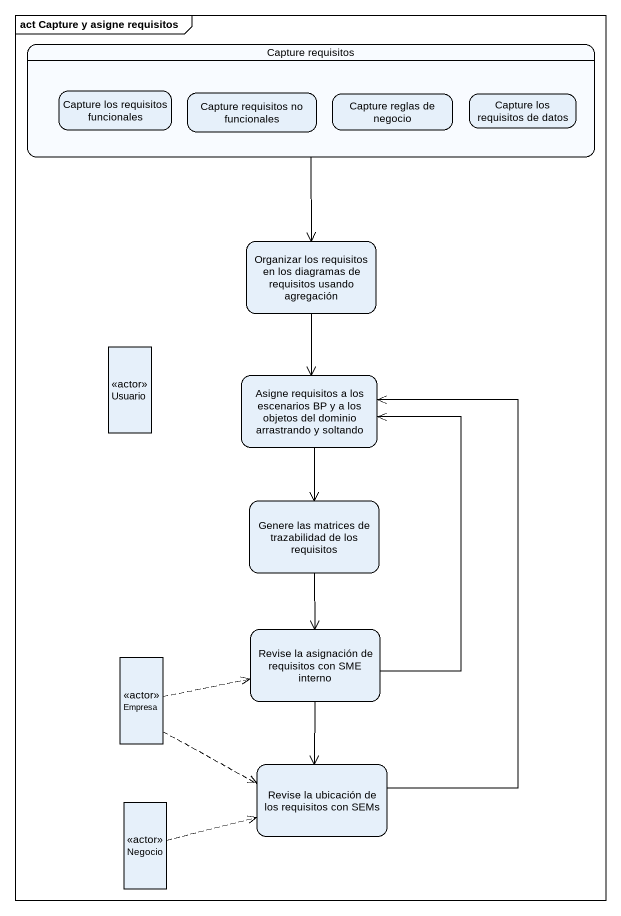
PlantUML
@startuml
mainframe act Capture y asigne requisitos
hide empty description
state "Capture requisitos" as Capture_requisitos {
  state "Capture los requisitos funcionales" as Capture_los_requisitos
  state "Capture requisitos no funcionales" as Capture_requisitos_no
  state "Capture reglas de negocio" as Capture_reglas_de_negocio
  state "Capture los requisitos de datos" as Capture_los_requisitos_de
}
state "Organizar los requisitos en los diagramas de requisitos usando agregación" as Organizar_los_requisitos_en
state Usuario <<actor>>
state "Asigne requisitos a los escenarios BP y a los objetos del dominio arrastrando y soltando" as Asigne_requisitos_a_los
state "Genere las matrices de trazabilidad de los requisitos" as Genere_las_matrices_de
state Empresa <<actor>>
state "Revise la asignación de requisitos con SME interno" as Revise_la_asignación_de
state "Revise la ubicación de los requisitos con SEMs" as Revise_la_ubicación_de_los
state Negocio <<actor>>
Capture_requisitos --> Organizar_los_requisitos_en
Organizar_los_requisitos_en --> Asigne_requisitos_a_los
Asigne_requisitos_a_los --> Genere_las_matrices_de
Genere_las_matrices_de --> Revise_la_asignación_de
Empresa -right[dashed]-> Revise_la_asignación_de
Empresa -right[dashed]-> Revise_la_ubicación_de_los
Revise_la_asignación_de -up-> Asigne_requisitos_a_los
Revise_la_asignación_de --> Revise_la_ubicación_de_los
Revise_la_ubicación_de_los -up-> Asigne_requisitos_a_los
Negocio -right[dashed]-> Revise_la_ubicación_de_los
@enduml
